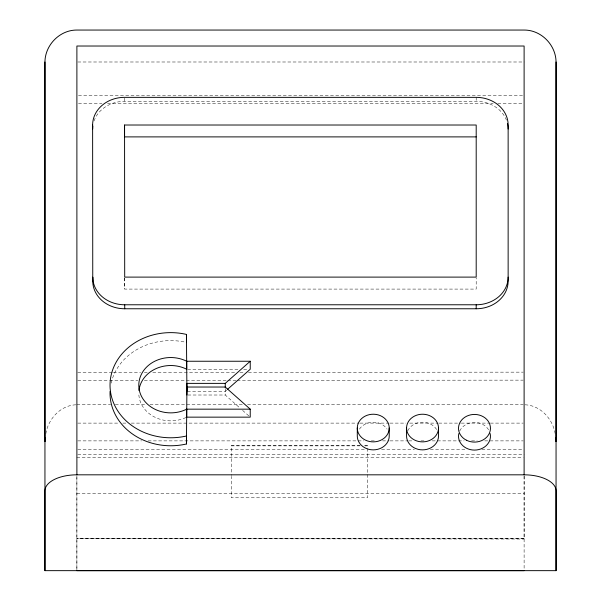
<?xml version="1.0" encoding="UTF-8"?>
<svg xmlns="http://www.w3.org/2000/svg" width="601" height="601" viewBox="0 0 601 601"><rect width="100%" height="100%" fill="white"/><g stroke="black" fill="none" stroke-linecap="round" stroke-linejoin="round"><path stroke-width="0.45" stroke-dasharray="3 2.25" d="M76.89 569.748L76.89 476.247M524.11 476.247L524.11 538.706L76.89 538.706M45.834 433.742C48.193 419.017 60.461 405.314 75.974 404.804M226.645 390.132L225.255 391.364L187.858 391.364M77.829 61.993L524.11 61.993M78.491 95.386L523.17 95.386M93.996 120.981A31.943 27.661 0 0 1 124.542 101.344L476.195 101.344A31.943 27.661 0 0 1 506.44 120.117M78.491 103.492L101.945 103.492M107.571 103.492L493.151 103.492M497.838 103.492L523.17 103.492M124.692 277.887L124.7 289.089L476.195 289.089L476.195 277.887M187.64 369.232L239.025 369.232M243.698 369.232L248.363 369.232M77.784 372.425L112.477 372.41M113.416 372.41L140.604 372.387M144.353 372.387L147.17 372.387M152.797 372.38L236.246 372.327M239.994 372.327L244.69 372.327M248.438 372.32L523.17 372.147M77.784 380.418L108.728 380.395M109.66 380.395L137.794 380.38M144.353 380.373L226.87 380.32M227.809 380.32L236.246 380.313M237.185 380.313L523.17 380.14M187.858 395.015L225.255 395.015L239.829 407.929M76.89 404.668L110.644 404.668M115.332 404.668L145.329 404.668M150.017 404.668L243.781 404.668M247.529 404.668L523.17 404.668M77.829 423.112L119.081 423.112M122.829 423.112L126.578 423.112M131.266 423.112L359.097 423.112M360.037 423.112L389.102 423.112M390.034 423.112L405.975 423.112M409.724 423.112L437.851 423.112M438.79 423.112L460.358 423.112M461.29 423.112L489.417 423.112M490.356 423.112L523.17 423.112M77.829 440.879L141.581 440.879M148.146 440.879L363.785 440.879M371.283 440.879L375.039 440.879M382.536 440.879L389.102 440.879M390.034 440.879L407.854 440.879M408.785 440.879L413.473 440.879M420.978 440.879L424.727 440.879M432.232 440.879L464.107 440.879M471.605 440.879L477.232 440.879M484.729 440.879L523.17 440.879M360.052 445.672L231.28 445.672L231.28 475.534M364.717 445.672L367.519 445.672L367.519 447.73M231.28 445.874L360.052 445.874M364.717 445.874L367.519 445.874M77.829 449.278L364.724 449.278M381.597 449.278L414.412 449.278M430.354 449.278L466.917 449.278M481.919 449.278L523.17 449.278M77.822 454.687L524.102 454.687M76.89 457.263L523.17 457.263M76.89 493.534L524.11 493.534M524.11 538.639L76.89 538.639L524.11 539.022M525.026 404.804C540.539 405.314 552.807 419.017 555.166 433.742M242.601 410.385L250.234 417.147M524.11 475.962L524.11 570.657M476.195 97.354L476.195 101.344M367.519 448.459L367.519 473.678M367.519 474.512L367.519 497.778L231.28 497.778L231.28 476.375M225.255 388.704L225.255 395.015M124.7 278.03L124.7 289.089M124.542 98.151L124.542 101.344M76.89 475.962L76.89 570.657M111.147 383.145A60.709 52.572 0 0 1 185.551 342.209M185.904 417.537A31.943 27.661 0 0 1 138.793 393.189M407.778 430.744A15.972 13.831 0 0 1 422.533 422.202A15.972 13.831 0 0 1 437.288 430.744M359.428 429.122A15.972 13.831 0 0 1 387.089 429.122M459.727 430.962A15.972 13.831 0 0 1 474.482 422.42A15.972 13.831 0 0 1 489.244 430.962"/><path stroke-width="0.9" d="M556.053 61.993L556.053 570.657L44.947 570.657L44.947 61.993C45.083 45 59.777 29.945 76.89 30.05L524.11 30.05C541.223 29.945 555.917 45 556.053 61.993L556.053 441.555L555.655 438.084M44.947 570.657L44.947 490.792A31.943 15.972 0 0 1 76.89 474.82L76.89 46.022L524.11 46.022L524.11 474.82A31.943 15.972 0 0 1 556.053 490.792L556.053 570.657M124.565 125.016L124.7 277.106L476.195 277.106L476.195 125.016L124.565 125.016L124.565 136.893L476.195 136.893M110.066 391.371A60.709 52.572 0 0 0 186.445 443.974L186.919 387.029L225.255 387.029L250.234 409.161L250.234 417.147L186.708 417.147L186.708 409.161A31.943 27.661 0 0 1 138.793 385.203A31.943 27.661 0 0 1 186.708 361.246L250.234 361.246L250.234 369.232L227.336 389.516M45.345 438.084L44.947 441.555L44.947 61.993M186.919 395.015L186.919 383.378L225.255 383.378L250.234 361.246M92.779 126.3A31.943 27.661 0 0 0 92.622 129.012L92.622 125.016A31.943 27.661 0 0 1 124.542 97.354L476.195 97.354A31.943 27.661 0 0 1 508.138 125.016L508.138 281.103A31.943 27.661 0 0 1 476.195 308.764L124.73 308.764A31.943 27.661 0 0 1 92.757 281.125L92.757 277.129A31.943 27.661 0 0 0 124.73 304.775L476.195 304.775A31.943 27.661 0 0 0 508.138 277.106M186.708 409.161L250.234 409.161M76.89 474.82L524.11 474.82M76.89 570.665L524.11 570.657M186.445 443.974L186.445 435.988A60.709 52.572 0 0 1 110.028 385.203A60.709 52.572 0 0 1 186.445 334.419L186.919 391.364M92.622 125.016L92.757 281.125M476.195 304.775L476.195 308.764M438.505 428.047A15.972 13.831 0 0 1 414.547 440.03A15.972 13.831 0 0 1 414.547 416.072A15.972 13.831 0 0 1 438.505 428.047L438.505 436.033A15.972 13.831 0 0 1 422.533 449.871A15.972 13.831 0 0 1 406.561 436.033L406.561 428.047M389.23 428.047A15.972 13.831 0 0 1 365.273 440.03A15.972 13.831 0 0 1 365.273 416.072A15.972 13.831 0 0 1 389.23 428.047L389.23 436.033A15.972 13.831 0 0 1 373.259 449.871A15.972 13.831 0 0 1 357.287 436.033L357.287 428.047M225.255 383.378L225.255 387.81M186.708 361.246L186.708 369.232A31.943 27.661 0 0 0 138.944 390.485M186.445 334.419L186.445 342.412M124.73 304.775L124.73 308.764M490.146 433.554A15.972 13.831 0 0 1 474.482 450.089A15.972 13.831 0 0 1 458.818 433.554M507.522 123.611A31.943 27.661 0 0 1 508.138 129.012M466.496 440.248A15.972 13.831 0 0 0 490.454 428.273A15.972 13.831 0 0 0 466.496 416.29A15.972 13.831 0 0 0 466.496 440.248"/></g></svg>
